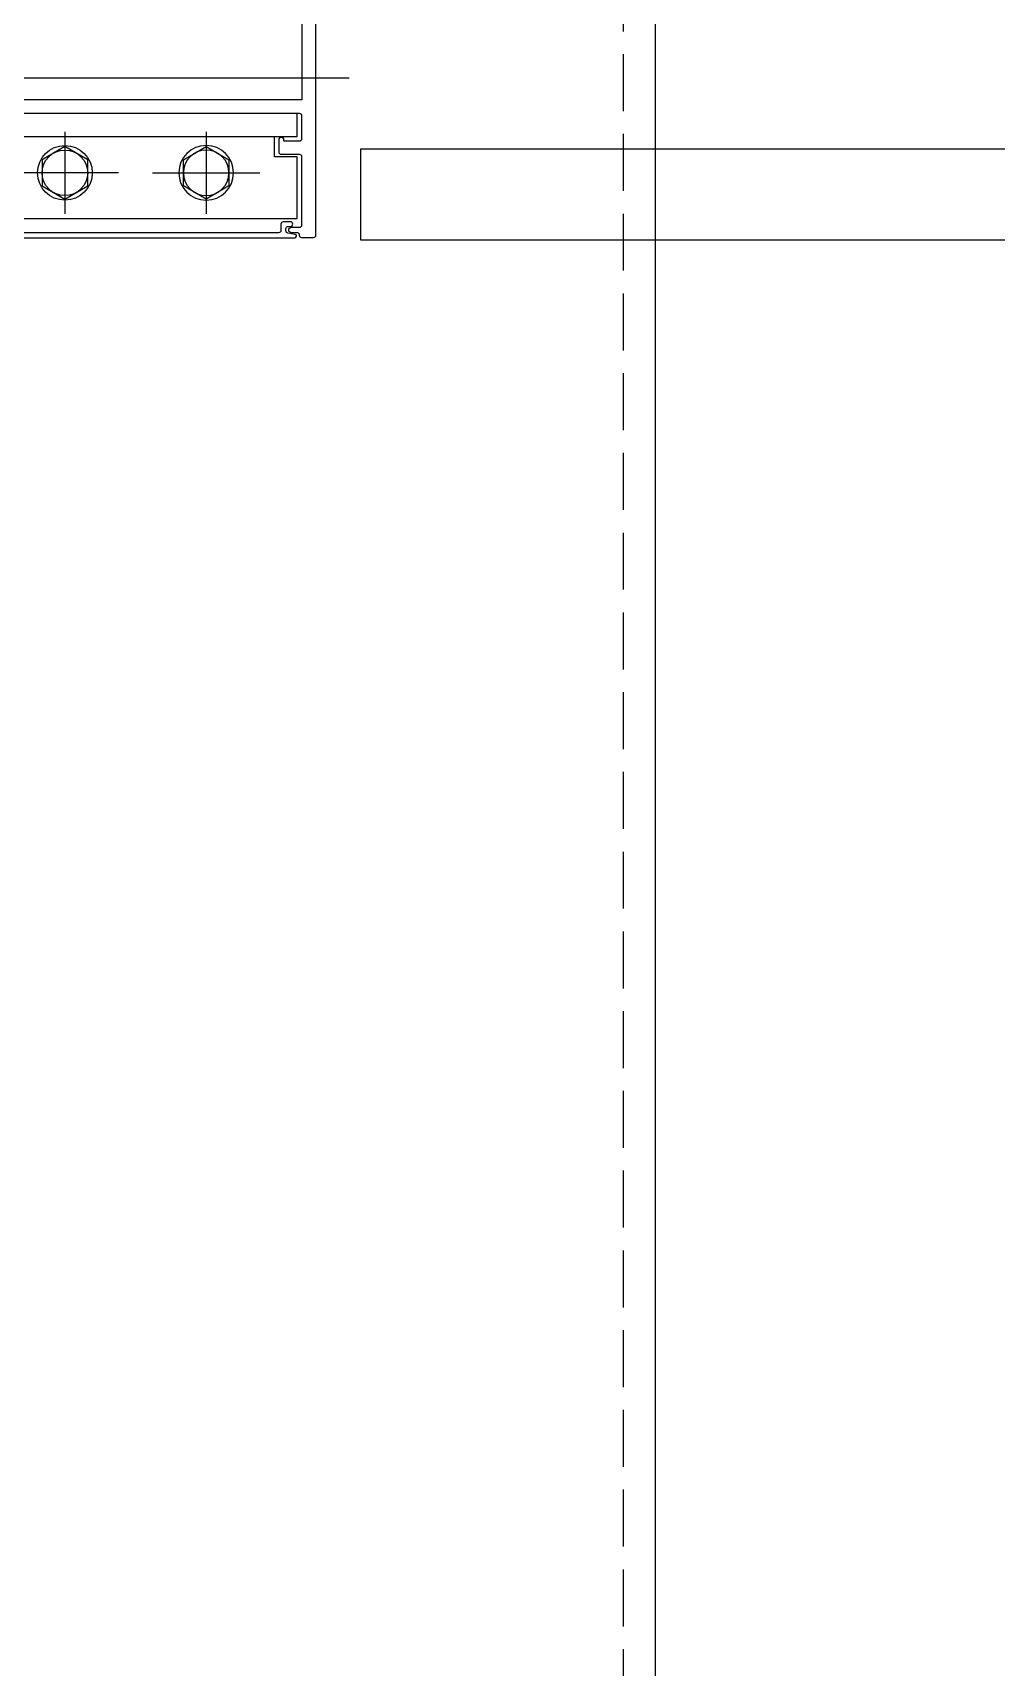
# Model space of a CAD drawing. Extents: x -8792 to 174344, y -43961 to 62816.
# Drawn here: x 122968.8 to 123180.2, y -10642.6 to -10283.9 of the extents above; entities that cross this region are included whole.
import ezdxf
from ezdxf.xclip import XClip

# ---------------------------------------------------------------- set-up
doc = ezdxf.new("R2010")
doc.units = 0
doc.header["$LTSCALE"] = 50
doc.header["$XCLIPFRAME"] = 0
for name, pattern in [('CENTER2', [28.575000000000003, 19.05, -3.175, 3.175, -3.175]), ('DASH', [0.35, 0.25, -0.1]), ('DOT2', [0.125, 0, -0.125]), ('HIDDEN', [0.375, 0.25, -0.125]), ('JIS_08_15', [17.25, 15, -0.75, 0.75, -0.75])]:
    doc.linetypes.add(name, pattern=pattern)
for name, color, linetype in [('#分隔线', 1, 'JIS_08_15'), ('#虚线', 8, 'HIDDEN'), ('#轴线', 1, 'CENTER2'), ('#配件', 11, 'Continuous'), ('#铝型材', 3, 'Continuous'), ('#铝型材看线', 90, 'Continuous'), ('A-FLOR-OTLN', 4, 'DOT2'), ('DIM', 173, 'Continuous'), ('USER', 7, 'Continuous'), ('吊顶', 7, 'Continuous')]:
    doc.layers.add(name, color=color, linetype=linetype)

# ---------------------------------------------------------------- blocks, each defined once
blk = doc.blocks.new('A$Cbd8d7c8c')
at = {"layer": 'A-FLOR-OTLN', "color": 8}
blk.add_lwpolyline([(-22721.24937731028, -15689.86968211655), (-43719.41647269274, -33393.16188598087, 0.413755730742382), (-43991.60535459826, -36560.98194338084, 0.1896724665796431), (122158.1740942716, -126683.0426204044, 0.414786072981368), (124666.0152100509, -124719.4948140864), (133885.1673546026, -48361.88285301649, 0.379931253570586), (116453.2507597166, -23207.94787260017, 0.2364517045148016)], format="xyb", dxfattribs=at)
at = {"layer": '吊顶', "const_width": 3}
blk.add_lwpolyline([(36525.16269515478, -42886.23891143122, 0.056654023901928), (31389.80361110461, -41079.322920529), (30859.08537955373, -40957.77536884585, -0.1125361045485018), (21289.4537036519, -36343.71662567847, -0.0289167358602449), (3039.011338204145, -19971.01165417739, 0.4135317777718731), (-633.6185435920488, -19953.37917324936), (-31397.94016679469, -50352.84389940772, 0.4147813061863365), (-31416.3285705545, -54033.31448566628, 0.1704916733923174), (123964.2830003048, -129414.7104053417, 0.4125640170375961), (126841.1750901889, -127143.2247624403), (136317.5030562885, -48655.55449670245, 1.269194860891986), (87076.80076918215, -54393.31561949174)], format="xyb", dxfattribs=at)
blk = doc.blocks.new('螺栓M6-俯')
at = {"layer": '#分隔线', "ltscale": 0.6}
for p, q in [((0, 9.002064453236017), (0, -9.002064453236017)), ((11.76553557382431, 0), (-11.76553557382431, 0))]:
    blk.add_line(p, q, dxfattribs=at)
at = {"layer": '#配件'}
blk.add_lwpolyline([(-5, -2.886751345948142), (0, -5.773502691896283), (5, -2.886751345948142), (5, 2.886751345948142), (0, 5.773502691896283), (-5, 2.886751345948142)], close=True, dxfattribs=at)
for radius in [6, 5]:
    blk.add_circle((0, 0), radius, dxfattribs=at)
blk = doc.blocks.new('sdasdf')
at = {"layer": '#轴线'}
blk.add_line((362778.8278885852, -1412.999983558722), (362598.8187910244, -1412.999983558693), dxfattribs=at)
at = {"layer": '#铝型材'}
for points in [[(362661.4697103995, -1440.140552245721), (362661.4697103995, -1420.582826271173, -0.1989123673741196), (362661.5282890433, -1420.441404914935), (362661.9697103995, -1419.999983558693), (362661.9697103995, -1416.999983558708), (362661.5282890433, -1416.558562202452, -0.1989123673741195), (362661.4697103995, -1416.417140846213), (362661.4697103995, -1416.299983558711, -0.414213562373095), (362661.6697103996, -1416.099983558699), (362666.1697103996, -1416.099983558699, -0.4142135624370274), (362666.4697103996, -1416.39998355876), (362666.4697103993, -1417.749983558606, 0.4142135624335815), (362666.9697103993, -1418.249983558708), (362674.9697103995, -1418.249983558708, 0.414213562373095), (362675.4697103995, -1417.749983558708), (362675.4697103995, -1408.249983558708, 0.4142135623730943), (362674.9697103995, -1407.749983558708), (362666.9697103993, -1407.749983558708, 0.4142135624334184), (362666.4697103993, -1408.24998355881), (362666.4697103996, -1409.59998355867, -0.4142135624370274), (362666.1697103996, -1409.899983558731), (362661.6697103996, -1409.899983558716, -0.414213562373095), (362661.4697103995, -1409.699983558705), (362661.4697103995, -1409.582826271202, -0.1989123673741195), (362661.5282890433, -1409.441404914964), (362661.9697103995, -1408.999983558708), (362661.9697103995, -1405.999983558722), (362661.5282890433, -1405.558562202481, -0.1989123673741196), (362661.4697103995, -1405.417140846243), (362661.4697103995, -1400.999965713825), (362661.4697103995, -1377.999983558708), (362770.9697103995, -1377.999983558708, -0.414213562373095), (362771.4697103995, -1378.499983558708), (362771.4697103995, -1412.999983558708), (362771.4697103995, -1425.296532160166), (362771.4697103995, -1442.316889867507), (362771.4697103995, -1447.499970827557, -0.414213562373095), (362770.9697103995, -1447.999970827557), (362768.4697103996, -1447.999970827557, -0.4142135623688329), (362767.9697103996, -1447.499970827557), (362767.9697103996, -1447.399970827581, 0.414213562373095), (362767.4697103996, -1446.899970827581), (362766.169709401, -1446.899970827581, -0.9999999999948012), (362766.169709401, -1445.69997082754), (362767.9697103995, -1445.699970827525, 0.414213562373095), (362768.4697103995, -1445.199970827525), (362768.4697103996, -1442.316889867507), (362768.4697103997, -1431.99998355865), (362768.4697103997, -1430.249983558635, 0.414213562373095), (362767.9697103997, -1429.749983558664), (362763.9697103996, -1429.749983558635, -0.414213562373095), (362763.4697103996, -1429.249983558693), (362763.4697103996, -1426.449983558618, -0.9999999999999999), (362764.4697103996, -1426.449983558618), (362764.4697103996, -1426.749983558664), (362767.9697103997, -1426.749983558635, 0.414213562373095), (362768.4697103997, -1426.249983558664), (362768.4697103997, -1421.249983558606, 0.4142135623901437), (362767.9697103997, -1420.749983558577), (362700.7697103997, -1420.749983558577), (362664.9697103996, -1420.749983558577, 0.4142135623901437), (362664.4697103996, -1421.249983558606), (362664.4697103996, -1426.249983558664, 0.414213562373095), (362664.9697103996, -1426.749983558635), (362668.4697103996, -1426.749983558664), (362668.4697103996, -1426.449983558618, -0.9999999999999999), (362669.4697103996, -1426.449983558618), (362669.4697103996, -1429.249983558693, -0.414213562373095), (362668.9697103996, -1429.749983558635), (362664.9697103996, -1429.749983558664, 0.414213562371177), (362664.4697103996, -1430.249983558664), (362664.4697103996, -1431.99998355865), (362664.4697103995, -1442.316889867492), (362664.4697103996, -1445.199970827525, 0.414213562373095), (362664.9697103996, -1445.699970827525), (362666.7697113981, -1445.699970827525, -0.9999999999948012), (362666.7697113981, -1446.899970827581), (362665.4697103995, -1446.899970827581, 0.414213562373095), (362664.9697103995, -1447.399970827581), (362664.9697103995, -1447.499970827557, -0.4142135623688329), (362664.4697103995, -1447.999970827557), (362661.9697103996, -1447.999970827557, -0.414213562373095), (362661.4697103996, -1447.499970827557), (362661.4697103996, -1442.316889867492)], [(362768.4697103995, -1417.749983558708), (362678.4697103995, -1417.749983558708), (362678.4697103995, -1412.999983558708), (362678.4697103995, -1405.749983558897, 0.4142135623786891), (362677.4697103996, -1404.749983558897), (362664.4697103996, -1404.749983558693), (362664.4697103995, -1380.999983558751), (362768.4697103995, -1380.999983558722), (362768.4697103995, -1412.999983558708)], [(362669.0696775809, -1444.582826271144, 0.6681786379209474), (362668.2161241903, -1444.229272880548), (362667.4575455465, -1444.987851524318, 0.6681786379195895), (362667.6696775809, -1445.499983558679), (362667.9696775809, -1445.499983558679), (362667.9696775809, -1446.399983558731, -0.414213562373095), (362667.4696775809, -1446.899983558731), (362666.1182366729, -1446.899983558731, 0.9999999999999999), (362666.1182366729, -1447.999983558708), (362766.919677581, -1447.999983558708, 0.4142135623732282), (362767.269677581, -1447.649983558731), (362767.269677581, -1447.609877438153, 0.3796160861625523), (362766.962301336, -1447.263368472908), (362765.3811255338, -1446.978837941482, -0.3629767135757297), (362764.969677581, -1446.486741878762), (362764.969677581, -1445.999983558737, -0.414213562373095), (362765.469677581, -1445.499983558679), (362765.969677581, -1445.499983558679, 0.414213562373095), (362766.469677581, -1444.999983558737), (362766.469677581, -1444.998983558689, 0.414213562373095), (362765.970677581, -1444.499983558679), (362764.369677581, -1444.499983558679, 0.414213562373095), (362763.869677581, -1444.999983558737), (362763.869677581, -1446.399983558731, -0.414213562373095), (362763.369677581, -1446.899983558731), (362669.5696775809, -1446.899983558731, -0.414213562373095), (362669.0696775809, -1446.399983558731)]]:
    blk.add_lwpolyline(points, format="xyb", close=True, dxfattribs=at)
at = {"layer": '#铝型材看线'}
blk.add_lwpolyline([(362767.4697103996, -1425.749983558664), (362767.4697103996, -1420.749983558664), (362665.4697104049, -1420.749983558664), (362665.4697104049, -1425.749983558664)], close=True, dxfattribs=at)
blk.add_lwpolyline([(362670.4697104049, -1425.749983558664), (362670.4697104049, -1430.249983558664), (362665.4697104049, -1430.249983558664), (362665.4697104049, -1443.749983558664), (362767.4697103996, -1443.749983558664), (362767.4697103996, -1430.249983558664), (362762.4697103996, -1430.249983558664), (362762.4697103996, -1425.749983558664)], dxfattribs=at)
at = {"layer": 'USER'}
for p in [(362685.4697103995, -1433.749983558664), (362716.4697104022, -1433.749983558664)]:
    blk.add_blockref('螺栓M6-俯', p, dxfattribs=at)
at = {"layer": 'USER', "xscale": -1}
blk.add_blockref('螺栓M6-俯', (362747.469710405, -1433.749983558664), dxfattribs=at)

msp = doc.modelspace()

# ---------------------------------------------------------------- linework, layer by layer
at = {"layer": '#虚线', "color": 8, "linetype": 'DASH'}
msp.add_line((123098.3559283031, -9816.107412674246, 6.467716604999348e-09), (123098.3559283031, -10991.56792230871), dxfattribs=at)
at = {"layer": '#轴线'}
msp.add_line((123038.227188969, -10293.89222346096), (122858.2180914082, -10293.89222346096), dxfattribs=at)
at = {"layer": '#铝型材', "ltscale": 10, "elevation": 2.611484023276176e-10}
msp.add_lwpolyline([(122900.8758786931, -10991.56792230312), (122900.8758786931, -9816.107412668716), (123105.3559283031, -9816.107412668716), (123105.3559283031, -10991.56792230871)], dxfattribs=at)
at = {"layer": '#铝型材看线'}
msp.add_line((123105.3559283031, -9816.107412674246, 6.467716604999348e-09), (123105.3559283031, -10991.56792230871), dxfattribs=at)
at = {"layer": 'DIM', "color": 8, "linetype": 'DASH', "ltscale": 50}
msp.add_lwpolyline([(123040.804872598, -10309.39220004379), (123594.7642760609, -10309.39220004379), (123594.7642760609, -10329.39220004379), (123040.804872598, -10329.39220004379)], close=True, dxfattribs=at)

# ---------------------------------------------------------------- block references
at = {"ltscale": 10}
ref = msp.add_blockref('A$Cbd8d7c8c', (22321.9819401807, 94074.68456757195), dxfattribs=at)
XClip(ref).set_block_clipping_path([(76291.00630252008, -72283.99184971683), (103268.9259821397, -47877.30861059863)])
msp.add_blockref('sdasdf', (-239740.6006996162, -8880.8922399023))

doc.saveas('drawing.dxf')
